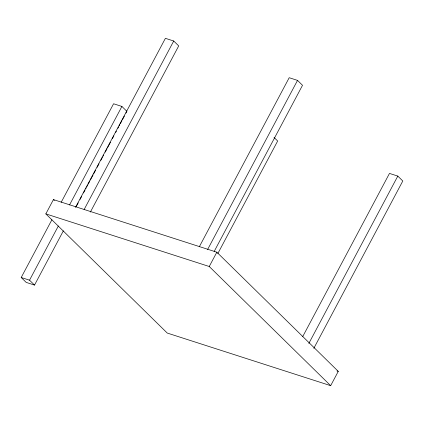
<?xml version="1.0" encoding="UTF-8"?>
<svg xmlns="http://www.w3.org/2000/svg" width="424" height="424" viewBox="0 0 424 424"><rect width="100%" height="100%" fill="white"/><g stroke="black" fill="none" stroke-linecap="round" stroke-linejoin="round"><path stroke-width="0.64" d="M45.834 213.887L53.435 199.593L216.844 252.206L338.267 371.376L330.672 385.67L167.257 333.057L45.834 213.887L209.244 266.5L330.672 385.67M63.351 230.863L34.519 285.082L26.193 282.4L21.2 277.503L51.887 219.786M61.189 202.296L113.579 103.763L121.905 106.445L126.898 111.342L125.97 113.091M34.519 285.082L29.532 280.185L58.358 225.966M69.52 204.978L121.905 106.445M75.498 207.405L165.397 38.33L173.729 41.011L178.716 45.909L90.37 212.069M76.368 206.377L78.228 202.879M80.088 199.381L81.641 196.466M83.496 192.968L85.049 190.053M85.669 188.887L86.289 187.721M86.909 186.555L87.53 185.389M88.15 184.223L89.697 181.302M90.317 180.136L93.11 174.889M93.731 173.723L95.591 170.225M97.138 167.31L98.999 163.812M100.859 160.314L102.407 157.399M103.027 156.233L103.647 155.067M105.2 152.152L107.06 148.654M107.68 147.488L110.468 142.241M112.328 138.743L113.876 135.828M115.736 132.33L116.356 131.164M117.909 128.249L118.529 127.083M119.149 125.917L119.769 124.751M120.39 123.585L121.937 120.67M122.557 119.504L124.418 116.006M84.138 209.504L173.729 41.011M199.301 246.789L289.2 77.714L297.531 80.396L302.519 85.293L214.173 251.453M207.633 249.471L297.531 80.396M209.244 266.5L216.844 252.206M217.835 253.536L277.667 141.012L274.036 137.45M302.683 336.656L389.481 173.416L397.807 176.093L402.8 180.995L313.829 348.316M308.842 343.419L397.807 176.093M337.011 370.974L338.267 371.376M21.2 277.503L29.532 280.185M53.435 199.593L54.378 200.52"/></g></svg>
